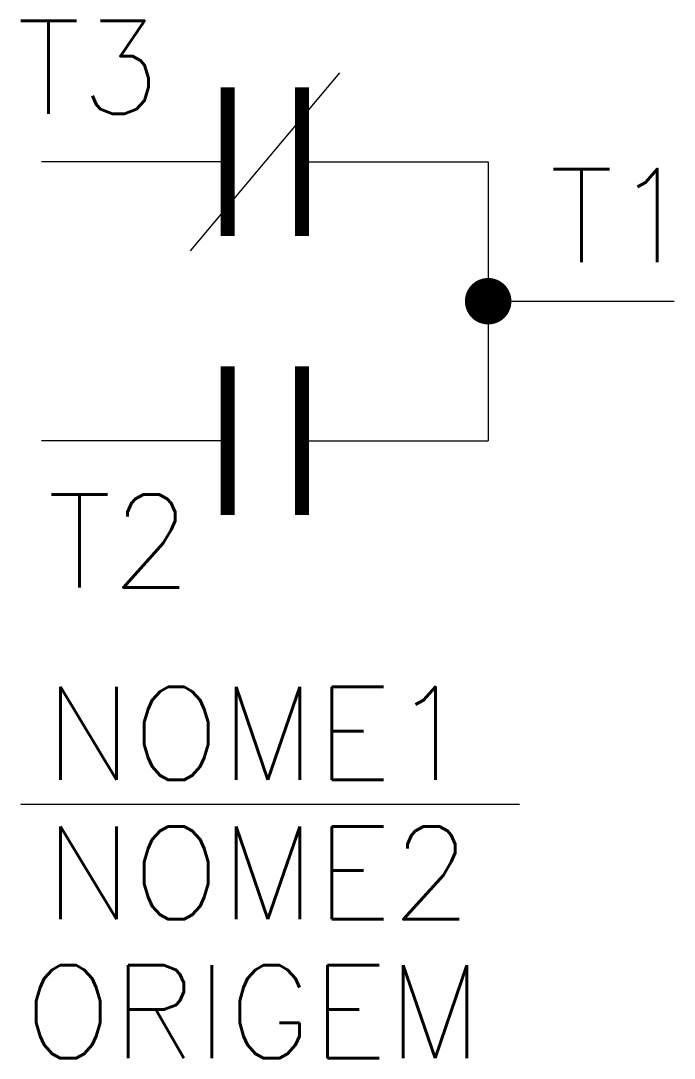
# Model space of a CAD drawing. Extents: x 200 to 214, y 178.7 to 201.
import ezdxf
from ezdxf.enums import TextEntityAlignment as Align

# ---------------------------------------------------------------- set-up
doc = ezdxf.new("R2010")
doc.units = 0
doc.header["$MEASUREMENT"] = 0
doc.layers.get('0').update_dxf_attribs({"linetype": 'CONTINUOUS'})
doc.styles.add('ROMANS', font='romans')

# ---------------------------------------------------------------- blocks, each defined once
blk = doc.blocks.new('CON2')
at = {"const_width": 0.5}
blk.add_lwpolyline([(-0.25, 0, 1), (0.25, 0, 1)], format="xyb", close=True, dxfattribs=at)

msp = doc.modelspace()

# ---------------------------------------------------------------- linework, layer by layer
for p, q in [((206.807, 199.915), (203.593, 196.085)), ((204.4, 198), (200.4, 198)), ((206, 198), (210, 198)), ((204.4, 192), (200.4, 192)), ((206, 192), (210, 192))]:
    msp.add_line(p, q)
at = {"color": 0}
for p, q in [((210, 198), (210, 192)), ((210, 195), (214, 195)), ((199.954, 184.176), (210.673, 184.176))]:
    msp.add_line(p, q, dxfattribs=at)
at = {"color": 5, "const_width": 0.3}
for points in [[(204.4, 196.4), (204.4, 199.6)], [(206, 196.4), (206, 199.6)], [(204.4, 190.4), (204.4, 193.6)], [(206, 190.4), (206, 193.6)]]:
    msp.add_lwpolyline(points, dxfattribs=at)

# ---------------------------------------------------------------- block references
at = {"color": 0, "xscale": -1}
msp.add_blockref('CON2', (210, 195), dxfattribs=at)

# ---------------------------------------------------------------- texts
at = {"color": 7, "lineweight": -3, "style": 'ROMANS'}
for tag, p in [('T3', (199.866, 200.035)), ('T1', (211.322, 196.842)), ('T2', (200.53, 189.844))]:
    msp.add_attdef(tag, text='', height=2, dxfattribs=at).set_placement(p, align=Align.MIDDLE_LEFT)
for tag, text, p in [('NOME1', '', (205.051, 185.702)), ('NOME2', 'NOME2', (205.051, 182.702)), ('ORIGEM', 'ORIGEM', (204.958, 179.713))]:
    msp.add_attdef(tag, text=text, height=2, dxfattribs=at).set_placement(p, align=Align.MIDDLE_CENTER)

doc.saveas('drawing.dxf')
